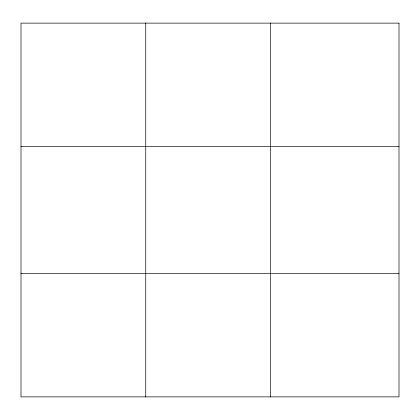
<?xml version="1.0" encoding="UTF-8"?>
<svg xmlns="http://www.w3.org/2000/svg" width="420" height="420" viewBox="0 0 420 420"><rect width="100%" height="100%" fill="white"/><g stroke="black" fill="none" stroke-linecap="round" stroke-linejoin="round"><path stroke-width="0.63" d="M145.74 23.126L145.74 396.874M270.48 23.126L270.48 396.874M21 146.465L399 146.465M21 273.536L399 273.536M399 23.126L399 396.874L21 396.874L21 23.126L399 23.126"/></g></svg>
